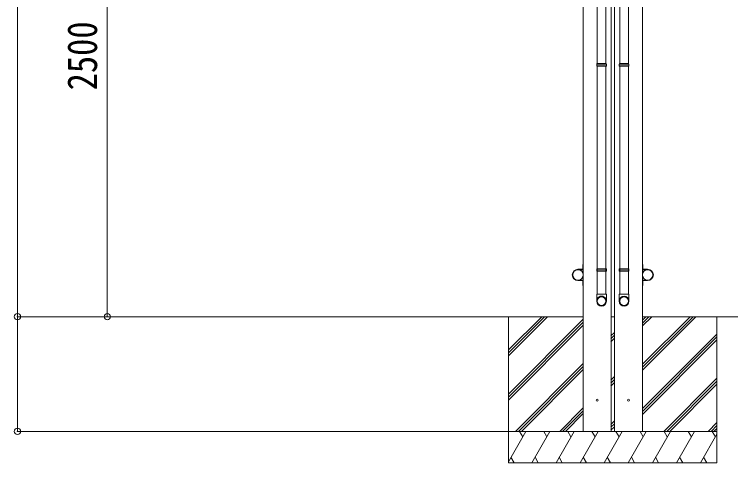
# Model space of a CAD drawing. Units: millimetres at full size, sheet at 1:30. Extents: x -8385 to 8479, y -5853 to 5787.
# Drawn here: x -5485 to -2050, y -3583 to -1433 of the extents above; entities that cross this region are included whole.
import ezdxf
from ezdxf.enums import TextEntityAlignment as Align

# ---------------------------------------------------------------- set-up
doc = ezdxf.new("R2010")
doc.units = ezdxf.units.MM
doc.header["$LTSCALE"] = 30
doc.header["$PDMODE"] = 32
doc.header["$PDSIZE"] = 30
for name, color, linetype, lineweight in [('0-0_0', 7, 'Continuous', 9), ('0-1_本体', 4, 'Continuous', 9), ('0-2_部品', 7, 'Continuous', 9), ('0-5_DIM1', 3, 'Continuous', 9), ('0-A_寸法', 6, 'Continuous', 9)]:
    doc.layers.add(name, color=color, linetype=linetype, lineweight=lineweight)
doc.styles.add('ＭＳ ゴシック', font='')
doc.styles.get('ＭＳ ゴシック').set_extended_font_data('MS Gothic')

msp = doc.modelspace()

# ---------------------------------------------------------------- linework, layer by layer
at = {"layer": '0-0_0'}
for p, q in [((-2758.22, -2882.99), (-4471.43, -2882.99)), ((-3115.74, -3070.64), (-2928.09, -2882.99)), ((-3115.74, -3056.5), (-2942.23, -2882.99)), ((-3115.74, -3042.36), (-2956.37, -2882.99)), ((-3115.74, -2882.99), (-3115.74, -3582.99)), ((-2607.24, -2882.99), (-2624.24, -2882.99)), ((-2473.26, -2899.35), (-2456.89, -2882.99)), ((-2473.26, -2913.5), (-2442.75, -2882.99)), ((-2473.26, -2927.64), (-2428.61, -2882.99)), ((-2473.26, -3125.63), (-2230.62, -2882.99)), ((-2473.26, -3111.48), (-2244.76, -2882.99)), ((-2473.26, -3139.77), (-2216.48, -2882.99)), ((-2473.26, -2882.99), (-463.91, -2882.99)), ((-2115.74, -2882.99), (-2115.74, -3582.99)), ((-3115.74, -3254.49), (-2758.22, -2896.97)), ((-3115.74, -3268.63), (-2758.22, -2911.11)), ((-3115.74, -3282.77), (-2758.22, -2925.26)), ((-2624.24, -2975.12), (-2607.24, -2958.12)), ((-2624.24, -2989.26), (-2607.24, -2972.26)), ((-2624.24, -3003.41), (-2607.24, -2986.41)), ((-2473.26, -3323.62), (-2115.74, -2966.1)), ((-2473.26, -3337.76), (-2115.74, -2980.24)), ((-2473.26, -3351.9), (-2115.74, -2994.38)), ((-3082.11, -3432.99), (-2758.22, -3109.1)), ((-3067.97, -3432.99), (-2758.22, -3123.24)), ((-3053.82, -3432.99), (-2758.22, -3137.39)), ((-2624.24, -3187.25), (-2607.24, -3170.25)), ((-2624.24, -3201.4), (-2607.24, -3184.4)), ((-2370.5, -3432.99), (-2115.74, -3178.23)), ((-2356.36, -3432.99), (-2115.74, -3192.37)), ((-2624.24, -3215.54), (-2607.24, -3198.54)), ((-2342.21, -3432.99), (-2115.74, -3206.51)), ((-2869.98, -3432.99), (-2758.22, -3321.23)), ((-2855.83, -3432.99), (-2758.22, -3335.38)), ((-2841.69, -3432.99), (-2758.22, -3349.52)), ((-2624.24, -3399.38), (-2607.24, -3382.38)), ((-2624.24, -3413.53), (-2607.24, -3396.53)), ((-2158.36, -3432.99), (-2115.74, -3390.36)), ((-3115.74, -3578.2), (-3031.9, -3432.99)), ((-2115.74, -3432.99), (-3115.74, -3432.99)), ((-3046.9, -3458.97), (-3061.91, -3432.99)), ((-3003.04, -3582.99), (-2916.43, -3432.99)), ((-2931.43, -3458.97), (-2946.44, -3432.99)), ((-2887.57, -3582.99), (-2800.96, -3432.99)), ((-2815.96, -3458.97), (-2830.97, -3432.99)), ((-2772.1, -3582.99), (-2685.49, -3432.99)), ((-2700.49, -3458.97), (-2715.5, -3432.99)), ((-2656.63, -3582.99), (-2570.02, -3432.99)), ((-2624.24, -3427.67), (-2607.24, -3410.67)), ((-2585.02, -3458.97), (-2600.02, -3432.99)), ((-2541.16, -3582.99), (-2454.55, -3432.99)), ((-2469.55, -3458.97), (-2484.55, -3432.99)), ((-2425.69, -3582.99), (-2339.08, -3432.99)), ((-2369.08, -3432.99), (-2354.08, -3458.97)), ((-2310.22, -3582.99), (-2223.61, -3432.99)), ((-2253.61, -3432.99), (-2238.61, -3458.97)), ((-2144.22, -3432.99), (-2115.74, -3404.51)), ((-2138.14, -3432.99), (-2123.14, -3458.97)), ((-2130.08, -3432.99), (-2115.74, -3418.65)), ((-2194.74, -3582.99), (-2115.74, -3446.15)), ((-3103.51, -3557.01), (-3088.51, -3582.99)), ((-2988.04, -3557.01), (-2973.04, -3582.99)), ((-2872.57, -3557.01), (-2857.57, -3582.99)), ((-2757.1, -3557.01), (-2742.1, -3582.99)), ((-2641.63, -3557.01), (-2626.63, -3582.99)), ((-2526.16, -3557.01), (-2511.16, -3582.99)), ((-2410.69, -3557.01), (-2395.69, -3582.99)), ((-2295.22, -3557.01), (-2280.22, -3582.99)), ((-2179.75, -3557.01), (-2164.75, -3582.99)), ((-3115.74, -3582.99), (-2115.74, -3582.99))]:
    msp.add_line(p, q, dxfattribs=at)
at = {"layer": '0-1_本体'}
for p, q in [((-2757.26, -269.99), (-2757.26, -3432.99)), ((-2473.26, -269.99), (-2473.26, -3432.99)), ((-2623.26, -306.1), (-2623.26, -3432.99)), ((-2607.26, -306.1), (-2607.26, -3432.99))]:
    msp.add_line(p, q, dxfattribs=at)
at = {"layer": '0-2_部品'}
for p, q in [((-2690.27, -582.44), (-2690.27, -1669.63)), ((-2648.27, -582.44), (-2648.27, -1669.63)), ((-2582.25, -582.44), (-2582.25, -1669.63)), ((-2540.25, -582.44), (-2540.25, -1669.63)), ((-2692.27, -1671.63), (-2691.27, -1669.63)), ((-2692.27, -1671.63), (-2692.27, -1679.63)), ((-2692.27, -1671.63), (-2646.27, -1671.63)), ((-2692.27, -1679.63), (-2691.27, -1681.63)), ((-2692.27, -1679.63), (-2646.27, -1679.63)), ((-2691.27, -1669.63), (-2647.27, -1669.63)), ((-2691.27, -1681.63), (-2647.27, -1681.63)), ((-2690.27, -1681.63), (-2690.27, -2774.82)), ((-2648.27, -1681.63), (-2648.27, -2774.82)), ((-2646.27, -1671.63), (-2647.27, -1669.63)), ((-2646.27, -1679.63), (-2647.27, -1681.63)), ((-2646.27, -1671.63), (-2646.27, -1679.63)), ((-2584.25, -1671.63), (-2583.25, -1669.63)), ((-2584.25, -1671.63), (-2584.25, -1679.63)), ((-2538.25, -1671.63), (-2584.25, -1671.63)), ((-2584.25, -1679.63), (-2583.25, -1681.63)), ((-2538.25, -1679.63), (-2584.25, -1679.63)), ((-2539.25, -1669.63), (-2583.25, -1669.63)), ((-2539.25, -1681.63), (-2583.25, -1681.63)), ((-2582.25, -1681.63), (-2582.25, -2774.82)), ((-2540.25, -1681.63), (-2540.25, -2774.82)), ((-2538.25, -1671.63), (-2539.25, -1669.63)), ((-2538.25, -1679.63), (-2539.25, -1681.63)), ((-2538.25, -1671.63), (-2538.25, -1679.63)), ((-2692.27, -2654.82), (-2691.27, -2652.82)), ((-2692.27, -2654.82), (-2692.27, -2662.82)), ((-2692.27, -2654.82), (-2646.27, -2654.82)), ((-2692.27, -2662.82), (-2691.27, -2664.82)), ((-2692.27, -2662.82), (-2646.27, -2662.82)), ((-2691.27, -2652.82), (-2647.27, -2652.82)), ((-2691.27, -2664.82), (-2647.27, -2664.82)), ((-2690.27, -2664.82), (-2690.27, -2774.82)), ((-2648.27, -2664.82), (-2648.27, -2774.82)), ((-2646.27, -2654.82), (-2647.27, -2652.82)), ((-2646.27, -2662.82), (-2647.27, -2664.82)), ((-2646.27, -2654.82), (-2646.27, -2662.82)), ((-2584.25, -2654.82), (-2583.25, -2652.82)), ((-2584.25, -2654.82), (-2584.25, -2662.82)), ((-2538.25, -2654.82), (-2584.25, -2654.82)), ((-2584.25, -2662.82), (-2583.25, -2664.82)), ((-2538.25, -2662.82), (-2584.25, -2662.82)), ((-2539.25, -2652.82), (-2583.25, -2652.82)), ((-2539.25, -2664.82), (-2583.25, -2664.82)), ((-2582.25, -2664.82), (-2582.25, -2774.82)), ((-2540.25, -2664.82), (-2540.25, -2774.82)), ((-2538.25, -2654.82), (-2539.25, -2652.82)), ((-2538.25, -2662.82), (-2539.25, -2664.82)), ((-2538.25, -2654.82), (-2538.25, -2662.82)), ((-2692.27, -2774.82), (-2646.27, -2774.82)), ((-2692.27, -2808.96), (-2692.27, -2774.82)), ((-2646.27, -2808.96), (-2646.27, -2774.82)), ((-2538.25, -2774.82), (-2584.25, -2774.82)), ((-2584.25, -2808.96), (-2584.25, -2774.82)), ((-2538.25, -2808.96), (-2538.25, -2774.82))]:
    msp.add_line(p, q, dxfattribs=at)
at = {"layer": '0-2_部品', "color": 4}
for centre in [(-2690.26, -3282.99), (-2540.26, -3282.99)]:
    msp.add_circle(centre, 4.5, dxfattribs=at)
at = {"layer": '0-2_部品'}
for centre, major_axis, ratio, start_param, end_param in [((-2669.27, -2807.22), (23, 0), 0.996195, 6.2831853, 9.424778), ((-2669.27, -2808.96), (23, 0), 0.996195, 6.2831853, 9.424778), ((-2669.27, -2808.96), (0, -23.43), 0.981806, 4.712389, 7.8539816), ((-2561.25, -2807.22), (-23, 0), 0.996195, 3.1415927, 6.2831853), ((-2561.25, -2808.96), (-23, 0), 0.996195, 3.1415927, 6.2831853), ((-2561.25, -2808.96), (0, -23.43), 0.981806, 4.712389, 7.8539816)]:
    msp.add_ellipse(centre, major_axis=major_axis, ratio=ratio, start_param=start_param, end_param=end_param, dxfattribs=at)
for centre, major_axis in [((-2669.27, -2808.96), (-21, 0)), ((-2561.25, -2808.96), (21, 0))]:
    msp.add_ellipse(centre, major_axis=major_axis, ratio=0.996195, dxfattribs=at)
at = {"layer": '0-5_DIM1'}
for p, q in [((-2759.26, -2655.69), (-2759.26, -2632.99)), ((-2757.26, -2632.99), (-2759.26, -2632.99)), ((-2757.26, -2632.99), (-2757.26, -2655.69)), ((-2473.26, -2632.99), (-2473.26, -2655.69)), ((-2473.26, -2632.99), (-2471.26, -2632.99)), ((-2471.26, -2655.69), (-2471.26, -2632.99)), ((-2782.26, -2655.69), (-2759.26, -2655.69)), ((-2759.26, -2657.69), (-2782.26, -2657.69)), ((-2448.26, -2655.69), (-2471.26, -2655.69)), ((-2471.26, -2657.69), (-2448.26, -2657.69)), ((-2759.26, -2708.29), (-2782.26, -2708.29)), ((-2782.26, -2710.29), (-2759.26, -2710.29)), ((-2759.26, -2710.29), (-2759.26, -2732.99)), ((-2757.26, -2732.99), (-2757.26, -2710.29)), ((-2473.26, -2732.99), (-2473.26, -2710.29)), ((-2471.26, -2708.29), (-2448.26, -2708.29)), ((-2448.26, -2710.29), (-2471.26, -2710.29)), ((-2471.26, -2710.29), (-2471.26, -2732.99)), ((-2757.26, -2732.99), (-2759.26, -2732.99)), ((-2473.26, -2732.99), (-2471.26, -2732.99))]:
    msp.add_line(p, q, dxfattribs=at)
for centre in [(-2782.26, -2682.99), (-2448.26, -2682.99)]:
    msp.add_circle(centre, 25, dxfattribs=at)
for centre, radius, start, end in [((-2782.26, -2682.99), 27.3, 90, 270), ((-2782.26, -2682.99), 25.3, 90, 270), ((-2759.26, -2655.69), 2, 270, 0), ((-2471.26, -2655.69), 2, 180, 270), ((-2448.26, -2682.99), 27.3, 270, 90), ((-2448.26, -2682.99), 25.3, 270, 90), ((-2759.26, -2710.29), 2, 0, 90), ((-2471.26, -2710.29), 2, 90, 180)]:
    msp.add_arc(centre, radius, start, end, dxfattribs=at)
at = {"layer": '0-A_寸法'}
for p, q in [((-5469.89, -290.59), (-5469.89, -2882.99)), ((-5039.23, -2882.99), (-5039.23, -383.01)), ((-5469.89, -3432.99), (-5469.89, -2882.99)), ((-5469.89, -2882.99), (-4916.05, -2882.99)), ((-5039.23, -2882.99), (-4471.43, -2882.99)), ((-5469.89, -3432.99), (-3115.74, -3432.99))]:
    msp.add_line(p, q, dxfattribs=at)
for p in [(-5469.89, -2882.99), (-5039.23, -2882.99), (-5469.89, -3432.99)]:
    msp.add_point(p, dxfattribs=at)

# ---------------------------------------------------------------- texts
at = {"layer": '0-A_寸法', "color": 7, "style": 'ＭＳ ゴシック', "width": 0.85}
msp.add_text('2500', height=143, rotation=90, dxfattribs=at).set_placement((-5045.23, -1798), align=Align.BOTTOM_LEFT)

doc.saveas('drawing.dxf')
